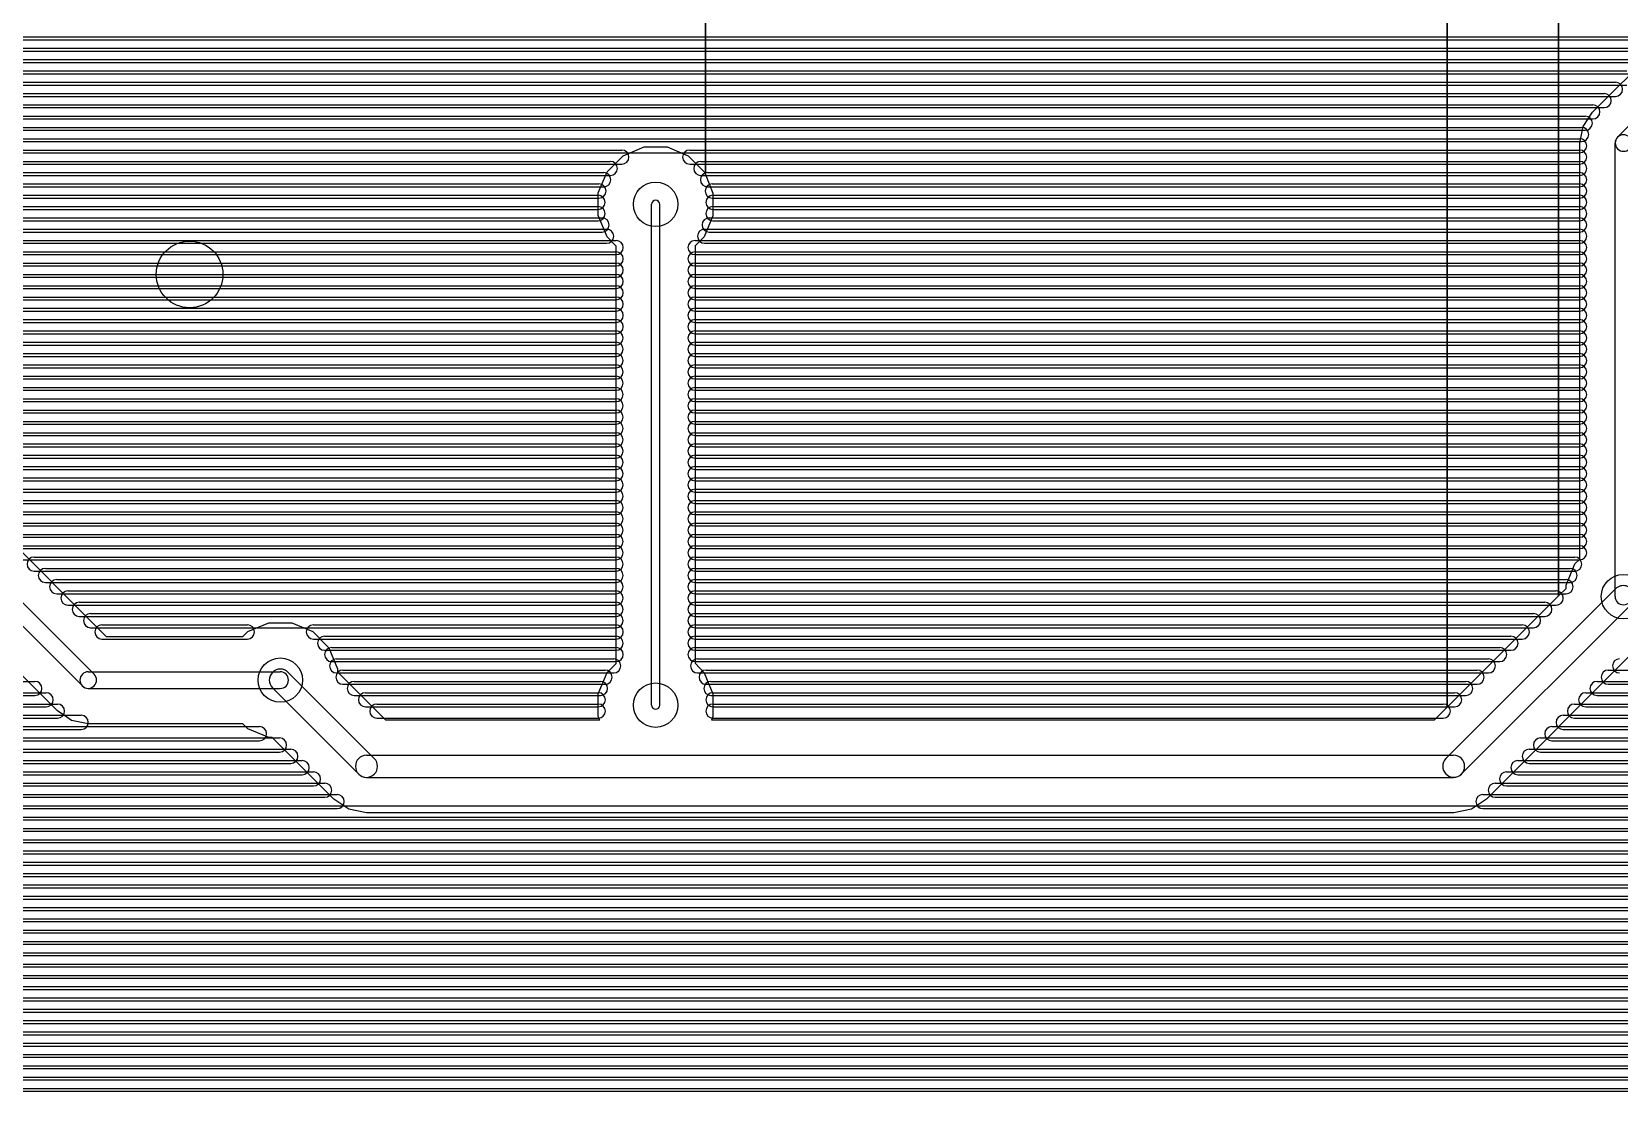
# Model space of a CAD drawing. Extents: x 25909 to 94169, y 14485 to 72115.
# Drawn here: x 39874 to 51112, y 44111 to 51608 of the extents above; entities that cross this region are included whole.
import ezdxf

# ---------------------------------------------------------------- set-up
doc = ezdxf.new("R2010")
doc.units = 0
doc.layers.add('BLACK', color=1, linetype='CONTINUOUS')

msp = doc.modelspace()

# ---------------------------------------------------------------- linework, layer by layer
at = {"layer": 'BLACK'}
for p, q in [((44643, 50597), (44643, 59823)), ((44643, 59823), (44643, 50597)), ((50682, 47616), (50682, 56554)), ((50682, 56554), (50682, 47616)), ((49895, 46829), (49895, 55767)), ((49895, 55767), (49895, 46829)), ((51101, 50862), (53856, 53617)), ((50924, 51038), (51470, 51585)), ((38262, 51571), (51406, 51571)), ((38262, 51571), (51406, 51571)), ((38262, 51551), (51486, 51551)), ((38262, 51551), (51486, 51551)), ((38262, 51491), (51326, 51491)), ((38262, 51491), (51326, 51491)), ((38262, 51471), (51406, 51471)), ((38262, 51471), (51406, 51471)), ((38262, 51411), (51246, 51411)), ((38262, 51411), (51246, 51411)), ((38262, 51391), (51326, 51391)), ((38262, 51391), (51326, 51391)), ((38262, 51331), (51166, 51331)), ((38262, 51331), (51166, 51331)), ((38262, 51311), (51246, 51311)), ((38262, 51311), (51246, 51311)), ((38262, 51251), (51086, 51251)), ((38262, 51251), (51086, 51251)), ((38262, 51231), (51166, 51231)), ((38262, 51231), (51166, 51231)), ((38262, 51171), (51006, 51171)), ((38262, 51171), (51006, 51171)), ((38262, 51151), (51086, 51151)), ((38262, 51151), (51086, 51151)), ((38262, 51091), (50926, 51091)), ((38262, 51091), (50926, 51091)), ((38262, 51071), (51006, 51071)), ((38262, 51071), (51006, 51071)), ((50857, 50938), (50924, 51038)), ((38262, 51011), (50872, 51011)), ((38262, 51011), (50872, 51011)), ((38262, 50991), (50926, 50991)), ((38262, 50991), (50926, 50991)), ((38262, 50931), (50846, 50931)), ((38262, 50931), (50846, 50931)), ((38262, 50911), (50872, 50911)), ((38262, 50911), (50872, 50911)), ((50833, 50820), (50857, 50938)), ((38262, 50851), (50832, 50851)), ((38262, 50851), (50832, 50851)), ((38262, 50831), (50846, 50831)), ((38262, 50831), (50846, 50831)), ((50833, 47877), (50833, 50820)), ((51083, 47612), (51083, 50820)), ((38262, 50771), (44052, 50771)), ((38262, 50771), (44052, 50771)), ((38262, 50751), (50832, 50751)), ((38262, 50751), (50832, 50751)), ((38262, 50691), (43970, 50691)), ((38262, 50691), (43970, 50691)), ((43947, 50618), (44062, 50731)), ((44062, 50731), (44211, 50793)), ((44211, 50793), (44372, 50793)), ((44372, 50793), (44522, 50731)), ((44522, 50731), (44635, 50616)), ((44532, 50771), (50832, 50771)), ((44532, 50771), (50832, 50771)), ((44611, 50691), (50833, 50691)), ((44611, 50691), (50833, 50691)), ((38262, 50671), (44052, 50671)), ((38262, 50671), (44052, 50671)), ((38262, 50611), (43924, 50611)), ((38262, 50611), (43924, 50611)), ((38262, 50591), (43970, 50591)), ((38262, 50591), (43970, 50591)), ((43885, 50468), (43947, 50618)), ((44532, 50671), (50832, 50671)), ((44532, 50671), (50832, 50671)), ((44611, 50591), (50833, 50591)), ((44611, 50591), (50833, 50591)), ((44635, 50616), (44643, 50597)), ((44643, 50597), (44697, 50467)), ((44658, 50611), (50832, 50611)), ((44658, 50611), (50832, 50611)), ((38262, 50531), (43890, 50531)), ((38262, 50531), (43890, 50531)), ((38262, 50511), (43924, 50511)), ((38262, 50511), (43924, 50511)), ((43885, 50307), (43885, 50468)), ((44658, 50511), (50832, 50511)), ((44658, 50511), (50832, 50511)), ((44692, 50531), (50832, 50531)), ((44692, 50531), (50832, 50531)), ((44697, 50467), (44697, 50306)), ((38262, 50451), (43884, 50451)), ((38262, 50451), (43884, 50451)), ((38262, 50431), (43890, 50431)), ((38262, 50431), (43890, 50431)), ((38262, 50371), (43884, 50371)), ((38262, 50371), (43884, 50371)), ((38262, 50351), (43884, 50351)), ((38262, 50351), (43884, 50351)), ((44262, 46843), (44262, 50387)), ((44320, 46843), (44320, 50387)), ((44692, 50431), (50832, 50431)), ((44692, 50431), (50832, 50431)), ((44697, 50451), (50833, 50451)), ((44697, 50451), (50833, 50451)), ((44697, 50371), (50833, 50371)), ((44697, 50371), (50833, 50371)), ((44697, 50351), (50833, 50351)), ((44697, 50351), (50833, 50351)), ((38262, 50291), (43912, 50291)), ((38262, 50291), (43912, 50291)), ((38262, 50271), (43884, 50271)), ((38262, 50271), (43884, 50271)), ((43947, 50158), (43885, 50307)), ((44697, 50306), (44635, 50156)), ((44670, 50291), (50832, 50291)), ((44670, 50291), (50832, 50291)), ((44697, 50271), (50833, 50271)), ((44697, 50271), (50833, 50271)), ((38262, 50211), (43944, 50211)), ((38262, 50211), (43944, 50211)), ((38262, 50191), (43912, 50191)), ((38262, 50191), (43912, 50191)), ((38262, 50131), (44012, 50131)), ((38262, 50131), (44012, 50131)), ((44012, 50092), (43947, 50158)), ((44635, 50156), (44570, 50093)), ((44570, 50131), (50832, 50131)), ((44570, 50131), (50832, 50131)), ((44637, 50211), (50833, 50211)), ((44637, 50211), (50833, 50211)), ((44670, 50191), (50832, 50191)), ((44670, 50191), (50832, 50191)), ((38262, 50111), (43944, 50111)), ((38262, 50111), (43944, 50111)), ((38262, 50051), (44012, 50051)), ((38262, 50051), (44012, 50051)), ((38262, 50031), (44012, 50031)), ((38262, 50031), (44012, 50031)), ((44012, 47138), (44012, 50092)), ((44570, 50093), (44570, 47139)), ((44570, 50051), (50832, 50051)), ((44570, 50051), (50832, 50051)), ((44570, 50031), (50832, 50031)), ((44570, 50031), (50832, 50031)), ((44637, 50111), (50833, 50111)), ((44637, 50111), (50833, 50111)), ((38262, 49971), (44012, 49971)), ((38262, 49971), (44012, 49971)), ((38262, 49951), (44012, 49951)), ((38262, 49951), (44012, 49951)), ((44570, 49971), (50832, 49971)), ((44570, 49971), (50832, 49971)), ((44570, 49951), (50832, 49951)), ((44570, 49951), (50832, 49951)), ((38262, 49891), (44012, 49891)), ((38262, 49891), (44012, 49891)), ((38262, 49871), (44012, 49871)), ((38262, 49871), (44012, 49871)), ((38262, 49811), (44012, 49811)), ((38262, 49811), (44012, 49811)), ((38262, 49791), (44012, 49791)), ((38262, 49791), (44012, 49791)), ((44570, 49891), (50832, 49891)), ((44570, 49891), (50832, 49891)), ((44570, 49871), (50832, 49871)), ((44570, 49871), (50832, 49871)), ((44570, 49811), (50832, 49811)), ((44570, 49811), (50832, 49811)), ((44570, 49791), (50832, 49791)), ((44570, 49791), (50832, 49791)), ((38262, 49731), (44012, 49731)), ((38262, 49731), (44012, 49731)), ((38262, 49711), (44012, 49711)), ((38262, 49711), (44012, 49711)), ((44570, 49731), (50832, 49731)), ((44570, 49731), (50832, 49731)), ((44570, 49711), (50832, 49711)), ((44570, 49711), (50832, 49711)), ((38262, 49651), (44012, 49651)), ((38262, 49651), (44012, 49651)), ((38262, 49631), (44012, 49631)), ((38262, 49631), (44012, 49631)), ((38262, 49571), (44012, 49571)), ((38262, 49571), (44012, 49571)), ((44570, 49651), (50832, 49651)), ((44570, 49651), (50832, 49651)), ((44570, 49631), (50832, 49631)), ((44570, 49631), (50832, 49631)), ((44570, 49571), (50832, 49571)), ((44570, 49571), (50832, 49571)), ((38262, 49551), (44012, 49551)), ((38262, 49551), (44012, 49551)), ((38262, 49471), (44012, 49471)), ((38262, 49471), (44012, 49471)), ((38262, 49470), (40402, 47329)), ((38291, 49491), (44011, 49491)), ((38291, 49491), (44011, 49491)), ((44570, 49551), (50832, 49551)), ((44570, 49551), (50832, 49551)), ((44570, 49491), (50832, 49491)), ((44570, 49491), (50832, 49491)), ((44570, 49471), (50832, 49471)), ((44570, 49471), (50832, 49471)), ((40316, 47062), (37995, 49383)), ((38291, 49391), (44011, 49391)), ((38291, 49391), (44011, 49391)), ((38371, 49411), (44011, 49411)), ((38371, 49411), (44011, 49411)), ((44570, 49411), (50832, 49411)), ((44570, 49411), (50832, 49411)), ((44570, 49391), (50832, 49391)), ((44570, 49391), (50832, 49391)), ((40233, 46979), (37912, 49300)), ((38371, 49311), (44011, 49311)), ((38371, 49311), (44011, 49311)), ((38451, 49331), (44011, 49331)), ((38451, 49331), (44011, 49331)), ((38451, 49231), (44011, 49231)), ((38451, 49231), (44011, 49231)), ((38531, 49251), (44011, 49251)), ((38531, 49251), (44011, 49251)), ((44570, 49331), (50832, 49331)), ((44570, 49331), (50832, 49331)), ((44570, 49311), (50832, 49311)), ((44570, 49311), (50832, 49311)), ((44570, 49251), (50832, 49251)), ((44570, 49251), (50832, 49251)), ((44570, 49231), (50832, 49231)), ((44570, 49231), (50832, 49231)), ((40056, 46802), (37735, 49124)), ((38531, 49151), (44011, 49151)), ((38531, 49151), (44011, 49151)), ((38611, 49171), (44011, 49171)), ((38611, 49171), (44011, 49171)), ((44570, 49171), (50832, 49171)), ((44570, 49171), (50832, 49171)), ((44570, 49151), (50832, 49151)), ((44570, 49151), (50832, 49151)), ((38611, 49071), (44011, 49071)), ((38611, 49071), (44011, 49071)), ((38691, 49091), (44011, 49091)), ((38691, 49091), (44011, 49091)), ((38771, 49011), (44011, 49011)), ((38771, 49011), (44011, 49011)), ((44570, 49091), (50832, 49091)), ((44570, 49091), (50832, 49091)), ((44570, 49071), (50832, 49071)), ((44570, 49071), (50832, 49071)), ((44570, 49011), (50832, 49011)), ((44570, 49011), (50832, 49011)), ((38691, 48991), (44011, 48991)), ((38691, 48991), (44011, 48991)), ((38771, 48911), (44011, 48911)), ((38771, 48911), (44011, 48911)), ((38851, 48931), (44011, 48931)), ((38851, 48931), (44011, 48931)), ((44570, 48991), (50832, 48991)), ((44570, 48991), (50832, 48991)), ((44570, 48931), (50832, 48931)), ((44570, 48931), (50832, 48931)), ((44570, 48911), (50832, 48911)), ((44570, 48911), (50832, 48911)), ((38851, 48831), (44011, 48831)), ((38851, 48831), (44011, 48831)), ((38931, 48851), (44011, 48851)), ((38931, 48851), (44011, 48851)), ((44570, 48851), (50832, 48851)), ((44570, 48851), (50832, 48851)), ((44570, 48831), (50832, 48831)), ((44570, 48831), (50832, 48831)), ((38931, 48751), (44011, 48751)), ((38931, 48751), (44011, 48751)), ((39011, 48771), (44011, 48771)), ((39011, 48771), (44011, 48771)), ((39011, 48671), (44011, 48671)), ((39011, 48671), (44011, 48671)), ((39091, 48691), (44011, 48691)), ((39091, 48691), (44011, 48691)), ((44570, 48771), (50832, 48771)), ((44570, 48771), (50832, 48771)), ((44570, 48751), (50832, 48751)), ((44570, 48751), (50832, 48751)), ((44570, 48691), (50832, 48691)), ((44570, 48691), (50832, 48691)), ((44570, 48671), (50832, 48671)), ((44570, 48671), (50832, 48671)), ((39091, 48591), (44011, 48591)), ((39091, 48591), (44011, 48591)), ((39171, 48611), (44011, 48611)), ((39171, 48611), (44011, 48611)), ((44570, 48611), (50832, 48611)), ((44570, 48611), (50832, 48611)), ((44570, 48591), (50832, 48591)), ((44570, 48591), (50832, 48591)), ((39171, 48511), (44011, 48511)), ((39171, 48511), (44011, 48511)), ((39251, 48531), (44011, 48531)), ((39251, 48531), (44011, 48531)), ((39331, 48451), (44011, 48451)), ((39331, 48451), (44011, 48451)), ((44570, 48531), (50832, 48531)), ((44570, 48531), (50832, 48531)), ((44570, 48511), (50832, 48511)), ((44570, 48511), (50832, 48511)), ((44570, 48451), (50832, 48451)), ((44570, 48451), (50832, 48451)), ((39251, 48431), (44011, 48431)), ((39251, 48431), (44011, 48431)), ((39331, 48351), (44011, 48351)), ((39331, 48351), (44011, 48351)), ((39411, 48371), (44011, 48371)), ((39411, 48371), (44011, 48371)), ((44570, 48431), (50832, 48431)), ((44570, 48431), (50832, 48431)), ((44570, 48371), (50832, 48371)), ((44570, 48371), (50832, 48371)), ((44570, 48351), (50832, 48351)), ((44570, 48351), (50832, 48351)), ((39411, 48271), (44011, 48271)), ((39411, 48271), (44011, 48271)), ((39491, 48291), (44011, 48291)), ((39491, 48291), (44011, 48291)), ((44570, 48291), (50832, 48291)), ((44570, 48291), (50832, 48291)), ((44570, 48271), (50832, 48271)), ((44570, 48271), (50832, 48271)), ((39491, 48191), (44011, 48191)), ((39491, 48191), (44011, 48191)), ((39571, 48211), (44011, 48211)), ((39571, 48211), (44011, 48211)), ((39571, 48111), (44011, 48111)), ((39571, 48111), (44011, 48111)), ((39651, 48131), (44011, 48131)), ((39651, 48131), (44011, 48131)), ((44570, 48211), (50832, 48211)), ((44570, 48211), (50832, 48211)), ((44570, 48191), (50832, 48191)), ((44570, 48191), (50832, 48191)), ((44570, 48131), (50832, 48131)), ((44570, 48131), (50832, 48131)), ((44570, 48111), (50832, 48111)), ((44570, 48111), (50832, 48111)), ((39651, 48031), (44011, 48031)), ((39651, 48031), (44011, 48031)), ((39731, 48051), (44011, 48051)), ((39731, 48051), (44011, 48051)), ((44570, 48051), (50832, 48051)), ((44570, 48051), (50832, 48051)), ((44570, 48031), (50832, 48031)), ((44570, 48031), (50832, 48031)), ((39731, 47951), (44011, 47951)), ((39731, 47951), (44011, 47951)), ((39811, 47971), (44011, 47971)), ((39811, 47971), (44011, 47971)), ((39891, 47891), (44011, 47891)), ((39891, 47891), (44011, 47891)), ((44570, 47971), (50832, 47971)), ((44570, 47971), (50832, 47971)), ((44570, 47951), (50832, 47951)), ((44570, 47951), (50832, 47951)), ((44570, 47891), (50798, 47891)), ((44570, 47891), (50798, 47891)), ((50798, 47842), (50833, 47877)), ((39811, 47871), (44011, 47871)), ((39811, 47871), (44011, 47871)), ((39891, 47791), (44011, 47791)), ((39891, 47791), (44011, 47791)), ((39971, 47811), (44011, 47811)), ((39971, 47811), (44011, 47811)), ((44570, 47871), (50832, 47871)), ((44570, 47871), (50832, 47871)), ((44570, 47811), (50764, 47811)), ((44570, 47811), (50764, 47811)), ((44570, 47791), (50798, 47791)), ((44570, 47791), (50798, 47791)), ((50736, 47692), (50798, 47842)), ((39971, 47711), (44011, 47711)), ((39971, 47711), (44011, 47711)), ((40051, 47731), (44011, 47731)), ((40051, 47731), (44011, 47731)), ((40131, 47651), (44011, 47651)), ((40131, 47651), (44011, 47651)), ((44570, 47731), (50736, 47731)), ((44570, 47731), (50736, 47731)), ((44570, 47711), (50764, 47711)), ((44570, 47711), (50764, 47711)), ((44570, 47651), (50666, 47651)), ((44570, 47651), (50666, 47651)), ((49886, 46466), (51086, 47666)), ((50682, 47616), (50736, 47669)), ((50736, 47669), (50736, 47692)), ((40051, 47631), (44011, 47631)), ((40051, 47631), (44011, 47631)), ((40131, 47551), (44011, 47551)), ((40131, 47551), (44011, 47551)), ((40211, 47571), (44011, 47571)), ((40211, 47571), (44011, 47571)), ((44570, 47631), (50736, 47631)), ((44570, 47631), (50736, 47631)), ((44570, 47571), (50586, 47571)), ((44570, 47571), (50586, 47571)), ((44570, 47551), (50666, 47551)), ((44570, 47551), (50666, 47551)), ((49895, 46829), (50682, 47616)), ((49996, 46356), (51196, 47556)), ((40211, 47471), (44011, 47471)), ((40211, 47471), (44011, 47471)), ((40291, 47491), (44011, 47491)), ((40291, 47491), (44011, 47491)), ((41405, 47364), (41554, 47426)), ((41554, 47426), (41715, 47426)), ((41715, 47426), (41865, 47364)), ((44570, 47491), (50506, 47491)), ((44570, 47491), (50506, 47491)), ((44570, 47471), (50586, 47471)), ((44570, 47471), (50586, 47471)), ((40291, 47391), (44011, 47391)), ((40291, 47391), (44011, 47391)), ((40371, 47411), (41401, 47411)), ((40371, 47411), (41401, 47411)), ((40402, 47329), (41369, 47329)), ((41369, 47329), (41405, 47364)), ((41865, 47364), (41978, 47249)), ((41868, 47411), (44012, 47411)), ((41868, 47411), (44012, 47411)), ((41947, 47331), (44011, 47331)), ((41947, 47331), (44011, 47331)), ((44570, 47411), (50426, 47411)), ((44570, 47411), (50426, 47411)), ((44570, 47391), (50506, 47391)), ((44570, 47391), (50506, 47391)), ((44570, 47331), (50346, 47331)), ((44570, 47331), (50346, 47331)), ((40371, 47311), (41401, 47311)), ((40371, 47311), (41401, 47311)), ((41868, 47311), (44012, 47311)), ((41868, 47311), (44012, 47311)), ((41947, 47231), (44011, 47231)), ((41947, 47231), (44011, 47231)), ((41978, 47249), (42040, 47100)), ((41998, 47251), (44012, 47251)), ((41998, 47251), (44012, 47251)), ((44570, 47311), (50426, 47311)), ((44570, 47311), (50426, 47311)), ((44570, 47251), (50266, 47251)), ((44570, 47251), (50266, 47251)), ((44570, 47231), (50346, 47231)), ((44570, 47231), (50346, 47231)), ((51199, 47205), (50173, 46178)), ((41998, 47151), (44012, 47151)), ((41998, 47151), (44012, 47151)), ((42032, 47171), (43994, 47171)), ((42032, 47171), (43994, 47171)), ((42040, 47100), (42040, 47078)), ((42077, 47091), (43933, 47091)), ((42077, 47091), (43933, 47091)), ((43947, 47074), (44012, 47138)), ((44570, 47151), (50266, 47151)), ((44570, 47151), (50266, 47151)), ((44570, 47139), (44635, 47072)), ((44588, 47171), (50186, 47171)), ((44588, 47171), (50186, 47171)), ((44648, 47091), (50106, 47091)), ((44648, 47091), (50106, 47091)), ((51035, 47091), (76449, 47091)), ((51035, 47091), (76449, 47091)), ((26625, 47011), (39897, 47011)), ((26625, 47011), (39897, 47011)), ((40275, 47079), (41633, 47079)), ((41689, 47075), (42299, 46465)), ((42032, 47071), (43994, 47071)), ((42032, 47071), (43994, 47071)), ((42040, 47078), (42379, 46738)), ((42077, 46991), (43933, 46991)), ((42077, 46991), (43933, 46991)), ((42157, 47011), (43901, 47011)), ((42157, 47011), (43901, 47011)), ((43885, 46924), (43947, 47074)), ((44588, 47071), (50186, 47071)), ((44588, 47071), (50186, 47071)), ((44635, 47072), (44697, 46923)), ((44648, 46991), (50106, 46991)), ((44648, 46991), (50106, 46991)), ((44682, 47011), (50026, 47011)), ((44682, 47011), (50026, 47011)), ((50955, 47011), (76449, 47011)), ((50955, 47011), (76449, 47011)), ((51035, 46991), (76449, 46991)), ((51035, 46991), (76449, 46991)), ((26625, 46931), (39977, 46931)), ((26625, 46931), (39977, 46931)), ((26625, 46911), (39897, 46911)), ((26625, 46911), (39897, 46911)), ((40275, 46961), (41633, 46961)), ((41579, 46965), (42189, 46355)), ((42157, 46911), (43901, 46911)), ((42157, 46911), (43901, 46911)), ((42237, 46931), (43885, 46931)), ((42237, 46931), (43885, 46931)), ((43885, 46763), (43885, 46924)), ((44682, 46911), (50026, 46911)), ((44682, 46911), (50026, 46911)), ((44697, 46931), (49947, 46931)), ((44697, 46931), (49947, 46931)), ((44697, 46923), (44697, 46762)), ((50875, 46931), (76449, 46931)), ((50875, 46931), (76449, 46931)), ((50955, 46911), (76449, 46911)), ((50955, 46911), (76449, 46911)), ((26625, 46851), (40057, 46851)), ((26625, 46851), (40057, 46851)), ((26625, 46831), (39977, 46831)), ((26625, 46831), (39977, 46831)), ((26625, 46771), (40225, 46771)), ((26625, 46771), (40225, 46771)), ((26625, 46751), (40057, 46751)), ((26625, 46751), (40057, 46751)), ((40123, 46758), (40056, 46802)), ((40157, 46735), (40123, 46758)), ((42237, 46831), (43885, 46831)), ((42237, 46831), (43885, 46831)), ((42317, 46851), (43885, 46851)), ((42317, 46851), (43885, 46851)), ((42317, 46751), (43885, 46751)), ((42317, 46751), (43885, 46751)), ((43895, 46738), (43885, 46763)), ((44697, 46762), (44687, 46738)), ((44697, 46851), (49867, 46851)), ((44697, 46851), (49867, 46851)), ((44697, 46831), (49947, 46831)), ((44697, 46831), (49947, 46831)), ((44697, 46751), (49867, 46751)), ((44697, 46751), (49867, 46751)), ((49804, 46738), (49895, 46829)), ((50715, 46771), (76449, 46771)), ((50715, 46771), (76449, 46771)), ((50795, 46851), (76449, 46851)), ((50795, 46851), (76449, 46851)), ((50795, 46751), (76449, 46751)), ((50795, 46751), (76449, 46751)), ((50875, 46831), (76449, 46831)), ((50875, 46831), (76449, 46831)), ((26625, 46691), (41487, 46691)), ((26625, 46691), (41487, 46691)), ((26625, 46671), (40225, 46671)), ((26625, 46671), (40225, 46671)), ((40275, 46711), (40157, 46735)), ((41368, 46711), (40275, 46711)), ((41403, 46676), (41368, 46711)), ((41553, 46614), (41403, 46676)), ((42379, 46738), (43895, 46738)), ((44687, 46738), (49804, 46738)), ((50635, 46691), (76449, 46691)), ((50635, 46691), (76449, 46691)), ((50715, 46671), (76449, 46671)), ((50715, 46671), (76449, 46671)), ((26625, 46611), (41629, 46611)), ((26625, 46611), (41629, 46611)), ((26625, 46591), (41487, 46591)), ((26625, 46591), (41487, 46591)), ((26625, 46531), (41709, 46531)), ((26625, 46531), (41709, 46531)), ((41576, 46614), (41553, 46614)), ((42009, 46182), (41576, 46614)), ((50475, 46531), (76449, 46531)), ((50475, 46531), (76449, 46531)), ((50555, 46611), (76449, 46611)), ((50555, 46611), (76449, 46611)), ((50635, 46591), (76449, 46591)), ((50635, 46591), (76449, 46591)), ((26625, 46511), (41629, 46511)), ((26625, 46511), (41629, 46511)), ((26625, 46451), (41789, 46451)), ((26625, 46451), (41789, 46451)), ((26625, 46431), (41709, 46431)), ((26625, 46431), (41709, 46431)), ((42244, 46488), (49940, 46488)), ((50395, 46451), (76449, 46451)), ((50395, 46451), (76449, 46451)), ((50475, 46431), (76449, 46431)), ((50475, 46431), (76449, 46431)), ((50555, 46511), (76449, 46511)), ((50555, 46511), (76449, 46511)), ((26625, 46371), (41869, 46371)), ((26625, 46371), (41869, 46371)), ((26625, 46351), (41789, 46351)), ((26625, 46351), (41789, 46351)), ((42244, 46332), (49940, 46332)), ((50315, 46371), (76449, 46371)), ((50315, 46371), (76449, 46371)), ((50395, 46351), (76449, 46351)), ((50395, 46351), (76449, 46351)), ((26625, 46291), (41949, 46291)), ((26625, 46291), (41949, 46291)), ((26625, 46271), (41869, 46271)), ((26625, 46271), (41869, 46271)), ((26625, 46211), (42037, 46211)), ((26625, 46211), (42037, 46211)), ((26625, 46191), (41949, 46191)), ((26625, 46191), (41949, 46191)), ((50147, 46211), (76449, 46211)), ((50147, 46211), (76449, 46211)), ((50235, 46291), (76449, 46291)), ((50235, 46291), (76449, 46291)), ((50235, 46191), (76449, 46191)), ((50235, 46191), (76449, 46191)), ((50315, 46271), (76449, 46271)), ((50315, 46271), (76449, 46271)), ((26625, 46131), (76449, 46131)), ((26625, 46131), (76449, 46131)), ((26625, 46111), (42037, 46111)), ((26625, 46111), (42037, 46111)), ((42012, 46178), (42009, 46182)), ((42118, 46107), (42012, 46178)), ((42244, 46082), (42118, 46107)), ((49941, 46082), (42244, 46082)), ((50067, 46107), (49941, 46082)), ((50173, 46178), (50067, 46107)), ((50147, 46111), (76449, 46111)), ((50147, 46111), (76449, 46111)), ((26625, 46051), (76449, 46051)), ((26625, 46051), (76449, 46051)), ((26625, 46031), (76449, 46031)), ((26625, 46031), (76449, 46031)), ((26625, 45971), (76449, 45971)), ((26625, 45971), (76449, 45971)), ((26625, 45951), (76449, 45951)), ((26625, 45951), (76449, 45951)), ((26625, 45891), (76449, 45891)), ((26625, 45891), (76449, 45891)), ((26625, 45871), (76449, 45871)), ((26625, 45871), (76449, 45871)), ((26625, 45811), (76449, 45811)), ((26625, 45811), (76449, 45811)), ((26625, 45791), (76449, 45791)), ((26625, 45791), (76449, 45791)), ((26625, 45731), (76449, 45731)), ((26625, 45731), (76449, 45731)), ((26625, 45711), (76449, 45711)), ((26625, 45711), (76449, 45711)), ((26625, 45651), (76449, 45651)), ((26625, 45651), (76449, 45651)), ((26625, 45631), (76449, 45631)), ((26625, 45631), (76449, 45631)), ((26625, 45571), (76449, 45571)), ((26625, 45571), (76449, 45571)), ((26625, 45551), (76449, 45551)), ((26625, 45551), (76449, 45551)), ((26625, 45491), (76449, 45491)), ((26625, 45491), (76449, 45491)), ((26625, 45471), (76449, 45471)), ((26625, 45471), (76449, 45471)), ((26625, 45411), (76449, 45411)), ((26625, 45411), (76449, 45411)), ((26625, 45391), (76449, 45391)), ((26625, 45391), (76449, 45391)), ((26625, 45331), (76449, 45331)), ((26625, 45331), (76449, 45331)), ((26625, 45311), (76449, 45311)), ((26625, 45311), (76449, 45311)), ((26625, 45251), (76449, 45251)), ((26625, 45251), (76449, 45251)), ((26625, 45231), (76449, 45231)), ((26625, 45231), (76449, 45231)), ((26625, 45171), (76449, 45171)), ((26625, 45171), (76449, 45171)), ((26625, 45151), (76449, 45151)), ((26625, 45151), (76449, 45151)), ((26625, 45091), (76449, 45091)), ((26625, 45091), (76449, 45091)), ((26625, 45071), (76449, 45071)), ((26625, 45071), (76449, 45071)), ((26625, 45011), (76449, 45011)), ((26625, 45011), (76449, 45011)), ((26625, 44991), (76449, 44991)), ((26625, 44991), (76449, 44991)), ((26625, 44931), (76449, 44931)), ((26625, 44931), (76449, 44931)), ((26625, 44911), (76449, 44911)), ((26625, 44911), (76449, 44911)), ((26625, 44851), (76449, 44851)), ((26625, 44851), (76449, 44851)), ((26625, 44831), (76449, 44831)), ((26625, 44831), (76449, 44831)), ((26625, 44771), (76449, 44771)), ((26625, 44771), (76449, 44771)), ((26625, 44751), (76449, 44751)), ((26625, 44751), (76449, 44751)), ((26625, 44691), (76449, 44691)), ((26625, 44691), (76449, 44691)), ((26625, 44671), (76449, 44671)), ((26625, 44671), (76449, 44671)), ((26625, 44611), (76449, 44611)), ((26625, 44611), (76449, 44611)), ((26625, 44591), (76449, 44591)), ((26625, 44591), (76449, 44591)), ((26625, 44531), (76449, 44531)), ((26625, 44531), (76449, 44531)), ((26625, 44511), (76449, 44511)), ((26625, 44511), (76449, 44511)), ((26625, 44451), (76449, 44451)), ((26625, 44451), (76449, 44451)), ((26625, 44431), (76449, 44431)), ((26625, 44431), (76449, 44431)), ((26625, 44371), (76449, 44371)), ((26625, 44371), (76449, 44371)), ((26625, 44351), (76449, 44351)), ((26625, 44351), (76449, 44351)), ((26625, 44291), (76449, 44291)), ((26625, 44291), (76449, 44291)), ((26625, 44271), (76449, 44271)), ((26625, 44271), (76449, 44271)), ((26625, 44211), (76449, 44211)), ((26625, 44211), (76449, 44211)), ((26625, 44191), (76449, 44191)), ((26625, 44191), (76449, 44191)), ((26625, 44131), (76449, 44131)), ((26625, 44131), (76449, 44131)), ((26625, 44111), (76449, 44111)), ((26625, 44111), (76449, 44111))]:
    msp.add_line(p, q, dxfattribs=at)
for centre, radius in [((44291, 50387), 157), ((40992, 49891), 236), ((51142, 47611), 157), ((41634, 47020), 157), ((44291, 46843), 157)]:
    msp.add_circle(centre, radius, dxfattribs=at)
for centre, radius, start, end in [((51086, 51201), 50, 270, 450), ((51086, 51201), 50, 270, 450), ((51006, 51121), 50, 270, 450), ((51006, 51121), 50, 270, 450), ((50926, 51041), 50, 270, 450), ((50926, 51041), 50, 270, 450), ((50846, 50881), 50, 270, 450), ((50846, 50881), 50, 270, 450), ((50872, 50961), 50, 270, 450), ((50872, 50961), 50, 270, 450), ((50832, 50801), 50, 270, 450), ((50832, 50801), 50, 270, 450), ((51142, 50820), 59, 360, 540), ((51143, 50821), 59, 135, 315), ((43970, 50641), 50, 270, 450), ((43970, 50641), 50, 270, 450), ((44052, 50721), 50, 270, 450), ((44052, 50721), 50, 270, 450), ((44532, 50721), 50, 90, 270), ((44532, 50721), 50, 90, 270), ((44611, 50641), 50, 90, 270), ((44611, 50641), 50, 90, 270), ((50832, 50721), 50, 270, 450), ((50832, 50721), 50, 270, 450), ((50833, 50641), 50, 270, 450), ((50833, 50641), 50, 270, 450), ((43924, 50561), 50, 270, 450), ((43924, 50561), 50, 270, 450), ((44658, 50561), 50, 90, 270), ((44658, 50561), 50, 90, 270), ((50832, 50561), 50, 270, 450), ((50832, 50561), 50, 270, 450), ((43890, 50481), 50, 270, 450), ((43890, 50481), 50, 270, 450), ((44692, 50481), 50, 90, 270), ((44692, 50481), 50, 90, 270), ((50832, 50481), 50, 270, 450), ((50832, 50481), 50, 270, 450), ((43884, 50401), 50, 270, 450), ((43884, 50401), 50, 270, 450), ((43884, 50321), 50, 270, 450), ((43884, 50321), 50, 270, 450), ((44291, 50387), 29, 360, 540), ((44697, 50401), 50, 90, 270), ((44697, 50401), 50, 90, 270), ((44697, 50321), 50, 90, 270), ((44697, 50321), 50, 90, 270), ((50833, 50401), 50, 270, 450), ((50833, 50401), 50, 270, 450), ((50833, 50321), 50, 270, 450), ((50833, 50321), 50, 270, 450), ((43912, 50241), 50, 270, 450), ((43912, 50241), 50, 270, 450), ((44670, 50241), 50, 90, 270), ((44670, 50241), 50, 90, 270), ((50832, 50241), 50, 270, 450), ((50832, 50241), 50, 270, 450), ((43944, 50161), 50, 270, 450), ((43944, 50161), 50, 270, 450), ((44012, 50081), 50, 270, 450), ((44012, 50081), 50, 270, 450), ((44570, 50081), 50, 90, 270), ((44570, 50081), 50, 90, 270), ((44637, 50161), 50, 90, 270), ((44637, 50161), 50, 90, 270), ((50832, 50081), 50, 270, 450), ((50832, 50081), 50, 270, 450), ((50833, 50161), 50, 270, 450), ((50833, 50161), 50, 270, 450), ((44012, 50001), 50, 270, 450), ((44012, 50001), 50, 270, 450), ((44570, 50001), 50, 90, 270), ((44570, 50001), 50, 90, 270), ((50832, 50001), 50, 270, 450), ((50832, 50001), 50, 270, 450), ((44012, 49921), 50, 270, 450), ((44012, 49921), 50, 270, 450), ((44570, 49921), 50, 90, 270), ((44570, 49921), 50, 90, 270), ((50832, 49921), 50, 270, 450), ((50832, 49921), 50, 270, 450), ((44012, 49841), 50, 270, 450), ((44012, 49841), 50, 270, 450), ((44012, 49761), 50, 270, 450), ((44012, 49761), 50, 270, 450), ((44570, 49841), 50, 90, 270), ((44570, 49841), 50, 90, 270), ((44570, 49761), 50, 90, 270), ((44570, 49761), 50, 90, 270), ((50832, 49841), 50, 270, 450), ((50832, 49841), 50, 270, 450), ((50832, 49761), 50, 270, 450), ((50832, 49761), 50, 270, 450), ((44012, 49681), 50, 270, 450), ((44012, 49681), 50, 270, 450), ((44570, 49681), 50, 90, 270), ((44570, 49681), 50, 90, 270), ((50832, 49681), 50, 270, 450), ((50832, 49681), 50, 270, 450), ((44012, 49601), 50, 270, 450), ((44012, 49601), 50, 270, 450), ((44012, 49521), 50, 270, 450), ((44012, 49521), 50, 270, 450), ((44570, 49601), 50, 90, 270), ((44570, 49601), 50, 90, 270), ((44570, 49521), 50, 90, 270), ((44570, 49521), 50, 90, 270), ((50832, 49601), 50, 270, 450), ((50832, 49601), 50, 270, 450), ((50832, 49521), 50, 270, 450), ((50832, 49521), 50, 270, 450), ((44011, 49441), 50, 270, 450), ((44011, 49441), 50, 270, 450), ((44570, 49441), 50, 90, 270), ((44570, 49441), 50, 90, 270), ((50832, 49441), 50, 270, 450), ((50832, 49441), 50, 270, 450), ((44011, 49361), 50, 270, 450), ((44011, 49361), 50, 270, 450), ((44570, 49361), 50, 90, 270), ((44570, 49361), 50, 90, 270), ((50832, 49361), 50, 270, 450), ((50832, 49361), 50, 270, 450), ((44011, 49281), 50, 270, 450), ((44011, 49281), 50, 270, 450), ((44011, 49201), 50, 270, 450), ((44011, 49201), 50, 270, 450), ((44570, 49281), 50, 90, 270), ((44570, 49281), 50, 90, 270), ((44570, 49201), 50, 90, 270), ((44570, 49201), 50, 90, 270), ((50832, 49281), 50, 270, 450), ((50832, 49281), 50, 270, 450), ((50832, 49201), 50, 270, 450), ((50832, 49201), 50, 270, 450), ((44011, 49121), 50, 270, 450), ((44011, 49121), 50, 270, 450), ((44570, 49121), 50, 90, 270), ((44570, 49121), 50, 90, 270), ((50832, 49121), 50, 270, 450), ((50832, 49121), 50, 270, 450), ((44011, 49041), 50, 270, 450), ((44011, 49041), 50, 270, 450), ((44011, 48961), 50, 270, 450), ((44011, 48961), 50, 270, 450), ((44570, 49041), 50, 90, 270), ((44570, 49041), 50, 90, 270), ((44570, 48961), 50, 90, 270), ((44570, 48961), 50, 90, 270), ((50832, 49041), 50, 270, 450), ((50832, 49041), 50, 270, 450), ((50832, 48961), 50, 270, 450), ((50832, 48961), 50, 270, 450), ((44011, 48881), 50, 270, 450), ((44011, 48881), 50, 270, 450), ((44570, 48881), 50, 90, 270), ((44570, 48881), 50, 90, 270), ((50832, 48881), 50, 270, 450), ((50832, 48881), 50, 270, 450), ((44011, 48801), 50, 270, 450), ((44011, 48801), 50, 270, 450), ((44570, 48801), 50, 90, 270), ((44570, 48801), 50, 90, 270), ((50832, 48801), 50, 270, 450), ((50832, 48801), 50, 270, 450), ((44011, 48721), 50, 270, 450), ((44011, 48721), 50, 270, 450), ((44011, 48641), 50, 270, 450), ((44011, 48641), 50, 270, 450), ((44570, 48721), 50, 90, 270), ((44570, 48721), 50, 90, 270), ((44570, 48641), 50, 90, 270), ((44570, 48641), 50, 90, 270), ((50832, 48721), 50, 270, 450), ((50832, 48721), 50, 270, 450), ((50832, 48641), 50, 270, 450), ((50832, 48641), 50, 270, 450), ((44011, 48561), 50, 270, 450), ((44011, 48561), 50, 270, 450), ((44570, 48561), 50, 90, 270), ((44570, 48561), 50, 90, 270), ((50832, 48561), 50, 270, 450), ((50832, 48561), 50, 270, 450), ((44011, 48481), 50, 270, 450), ((44011, 48481), 50, 270, 450), ((44011, 48401), 50, 270, 450), ((44011, 48401), 50, 270, 450), ((44570, 48481), 50, 90, 270), ((44570, 48481), 50, 90, 270), ((44570, 48401), 50, 90, 270), ((44570, 48401), 50, 90, 270), ((50832, 48481), 50, 270, 450), ((50832, 48481), 50, 270, 450), ((50832, 48401), 50, 270, 450), ((50832, 48401), 50, 270, 450), ((44011, 48321), 50, 270, 450), ((44011, 48321), 50, 270, 450), ((44570, 48321), 50, 90, 270), ((44570, 48321), 50, 90, 270), ((50832, 48321), 50, 270, 450), ((50832, 48321), 50, 270, 450), ((44011, 48241), 50, 270, 450), ((44011, 48241), 50, 270, 450), ((44570, 48241), 50, 90, 270), ((44570, 48241), 50, 90, 270), ((50832, 48241), 50, 270, 450), ((50832, 48241), 50, 270, 450), ((44011, 48161), 50, 270, 450), ((44011, 48161), 50, 270, 450), ((44011, 48081), 50, 270, 450), ((44011, 48081), 50, 270, 450), ((44570, 48161), 50, 90, 270), ((44570, 48161), 50, 90, 270), ((44570, 48081), 50, 90, 270), ((44570, 48081), 50, 90, 270), ((50832, 48161), 50, 270, 450), ((50832, 48161), 50, 270, 450), ((50832, 48081), 50, 270, 450), ((50832, 48081), 50, 270, 450), ((44011, 48001), 50, 270, 450), ((44011, 48001), 50, 270, 450), ((44570, 48001), 50, 90, 270), ((44570, 48001), 50, 90, 270), ((50832, 48001), 50, 270, 450), ((50832, 48001), 50, 270, 450), ((39891, 47841), 50, 90, 270), ((39891, 47841), 50, 90, 270), ((44011, 47921), 50, 270, 450), ((44011, 47921), 50, 270, 450), ((44011, 47841), 50, 270, 450), ((44011, 47841), 50, 270, 450), ((44570, 47921), 50, 90, 270), ((44570, 47921), 50, 90, 270), ((44570, 47841), 50, 90, 270), ((44570, 47841), 50, 90, 270), ((50798, 47841), 50, 270, 450), ((50798, 47841), 50, 270, 450), ((50832, 47921), 50, 270, 450), ((50832, 47921), 50, 270, 450), ((39971, 47761), 50, 90, 270), ((39971, 47761), 50, 90, 270), ((44011, 47761), 50, 270, 450), ((44011, 47761), 50, 270, 450), ((44570, 47761), 50, 90, 270), ((44570, 47761), 50, 90, 270), ((50764, 47761), 50, 270, 450), ((50764, 47761), 50, 270, 450), ((40051, 47681), 50, 90, 270), ((40051, 47681), 50, 90, 270), ((40131, 47601), 50, 90, 270), ((40131, 47601), 50, 90, 270), ((44011, 47681), 50, 270, 450), ((44011, 47681), 50, 270, 450), ((44011, 47601), 50, 270, 450), ((44011, 47601), 50, 270, 450), ((44570, 47681), 50, 90, 270), ((44570, 47681), 50, 90, 270), ((44570, 47601), 50, 90, 270), ((44570, 47601), 50, 90, 270), ((50666, 47601), 50, 270, 450), ((50666, 47601), 50, 270, 450), ((50736, 47681), 50, 270, 450), ((50736, 47681), 50, 270, 450), ((51141, 47611), 78, 315, 495), ((40211, 47521), 50, 90, 270), ((40211, 47521), 50, 90, 270), ((44011, 47521), 50, 270, 450), ((44011, 47521), 50, 270, 450), ((44570, 47521), 50, 90, 270), ((44570, 47521), 50, 90, 270), ((50586, 47521), 50, 270, 450), ((50586, 47521), 50, 270, 450), ((51142, 47612), 59, 180, 360), ((40291, 47441), 50, 90, 270), ((40291, 47441), 50, 90, 270), ((44011, 47441), 50, 270, 450), ((44011, 47441), 50, 270, 450), ((44570, 47441), 50, 90, 270), ((44570, 47441), 50, 90, 270), ((50506, 47441), 50, 270, 450), ((50506, 47441), 50, 270, 450), ((40371, 47361), 50, 90, 270), ((40371, 47361), 50, 90, 270), ((41401, 47361), 50, 270, 450), ((41401, 47361), 50, 270, 450), ((41868, 47361), 50, 90, 270), ((41868, 47361), 50, 90, 270), ((41947, 47281), 50, 90, 270), ((41947, 47281), 50, 90, 270), ((44011, 47281), 50, 270, 450), ((44011, 47281), 50, 270, 450), ((44012, 47361), 50, 270, 450), ((44012, 47361), 50, 270, 450), ((44570, 47361), 50, 90, 270), ((44570, 47361), 50, 90, 270), ((44570, 47281), 50, 90, 270), ((44570, 47281), 50, 90, 270), ((50346, 47281), 50, 270, 450), ((50346, 47281), 50, 270, 450), ((50426, 47361), 50, 270, 450), ((50426, 47361), 50, 270, 450), ((41998, 47201), 50, 90, 270), ((41998, 47201), 50, 90, 270), ((44012, 47201), 50, 270, 450), ((44012, 47201), 50, 270, 450), ((44570, 47201), 50, 90, 270), ((44570, 47201), 50, 90, 270), ((50266, 47201), 50, 270, 450), ((50266, 47201), 50, 270, 450), ((41634, 47020), 78, 45, 225), ((42032, 47121), 50, 90, 270), ((42032, 47121), 50, 90, 270), ((42077, 47041), 50, 90, 270), ((42077, 47041), 50, 90, 270), ((43933, 47041), 50, 270, 450), ((43933, 47041), 50, 270, 450), ((43994, 47121), 50, 270, 450), ((43994, 47121), 50, 270, 450), ((44588, 47121), 50, 90, 270), ((44588, 47121), 50, 90, 270), ((44648, 47041), 50, 90, 270), ((44648, 47041), 50, 90, 270), ((50106, 47041), 50, 270, 450), ((50106, 47041), 50, 270, 450), ((50186, 47121), 50, 270, 450), ((50186, 47121), 50, 270, 450), ((51035, 47041), 50, 90, 270), ((51035, 47041), 50, 90, 270), ((51115, 47121), 50, 90, 270), ((51115, 47121), 50, 90, 270), ((39897, 46961), 50, 270, 450), ((39897, 46961), 50, 270, 450), ((40275, 47020), 59, 90, 270), ((40274, 47021), 59, 225, 405), ((41633, 47020), 59, 270, 450), ((42157, 46961), 50, 90, 270), ((42157, 46961), 50, 90, 270), ((43901, 46961), 50, 270, 450), ((43901, 46961), 50, 270, 450), ((44682, 46961), 50, 90, 270), ((44682, 46961), 50, 90, 270), ((50026, 46961), 50, 270, 450), ((50026, 46961), 50, 270, 450), ((50955, 46961), 50, 90, 270), ((50955, 46961), 50, 90, 270), ((39977, 46881), 50, 270, 450), ((39977, 46881), 50, 270, 450), ((42237, 46881), 50, 90, 270), ((42237, 46881), 50, 90, 270), ((43885, 46881), 50, 270, 450), ((43885, 46881), 50, 270, 450), ((44697, 46881), 50, 90, 270), ((44697, 46881), 50, 90, 270), ((49947, 46881), 50, 270, 450), ((49947, 46881), 50, 270, 450), ((50875, 46881), 50, 90, 270), ((50875, 46881), 50, 90, 270), ((40057, 46801), 50, 270, 450), ((40057, 46801), 50, 270, 450), ((40225, 46721), 50, 270, 450), ((40225, 46721), 50, 270, 450), ((42317, 46801), 50, 90, 270), ((42317, 46801), 50, 90, 270), ((43885, 46801), 50, 270, 450), ((43885, 46801), 50, 270, 450), ((44291, 46843), 29, 180, 360), ((44697, 46801), 50, 90, 270), ((44697, 46801), 50, 90, 270), ((49867, 46801), 50, 270, 450), ((49867, 46801), 50, 270, 450), ((50715, 46721), 50, 90, 270), ((50715, 46721), 50, 90, 270), ((50795, 46801), 50, 90, 270), ((50795, 46801), 50, 90, 270), ((41487, 46641), 50, 270, 450), ((41487, 46641), 50, 270, 450), ((50635, 46641), 50, 90, 270), ((50635, 46641), 50, 90, 270), ((41629, 46561), 50, 270, 450), ((41629, 46561), 50, 270, 450), ((41709, 46481), 50, 270, 450), ((41709, 46481), 50, 270, 450), ((50475, 46481), 50, 90, 270), ((50475, 46481), 50, 90, 270), ((50555, 46561), 50, 90, 270), ((50555, 46561), 50, 90, 270), ((41789, 46401), 50, 270, 450), ((41789, 46401), 50, 270, 450), ((42244, 46410), 78, 90, 270), ((42244, 46410), 78, 225, 405), ((49941, 46411), 78, 135, 315), ((49940, 46410), 78, 270, 450), ((50395, 46401), 50, 90, 270), ((50395, 46401), 50, 90, 270), ((41869, 46321), 50, 270, 450), ((41869, 46321), 50, 270, 450), ((50315, 46321), 50, 90, 270), ((50315, 46321), 50, 90, 270), ((41949, 46241), 50, 270, 450), ((41949, 46241), 50, 270, 450), ((42037, 46161), 50, 270, 450), ((42037, 46161), 50, 270, 450), ((50147, 46161), 50, 90, 270), ((50147, 46161), 50, 90, 270), ((50235, 46241), 50, 90, 270), ((50235, 46241), 50, 90, 270)]:
    msp.add_arc(centre, radius, start, end, dxfattribs=at)

doc.saveas('drawing.dxf')
